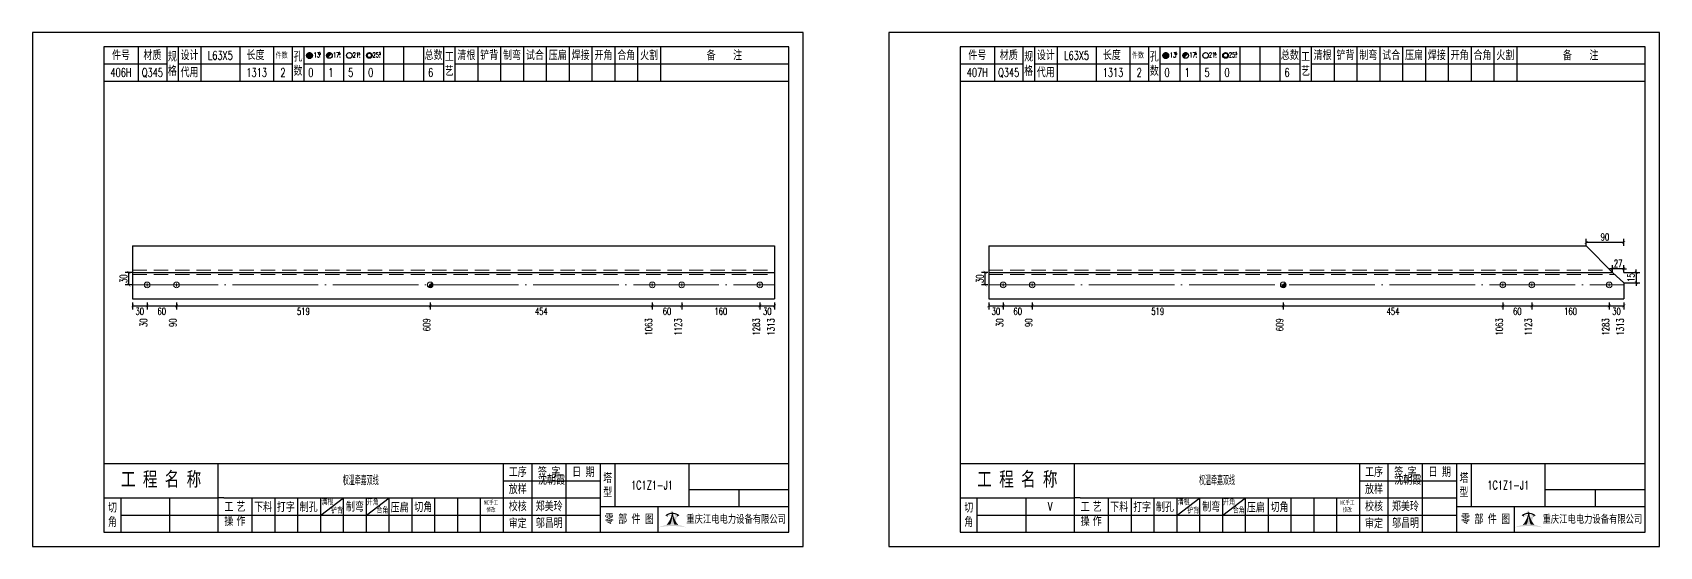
# Model space of a CAD drawing. Header units: millimetres. Extents: x -524 to 9570, y -2481 to 180.
# Drawn here: x 1500 to 2070, y -1800 to -1620 of the extents above; entities that cross this region are included whole.
import ezdxf
from ezdxf.enums import TextEntityAlignment as Align

# ---------------------------------------------------------------- set-up
doc = ezdxf.new("R2010")
doc.units = ezdxf.units.MM
doc.header["$LTSCALE"] = 20
doc.header["$PDMODE"] = 1
doc.linetypes.add('DASHDOT2X', pattern=[1.75, 1.5, -0.125, 0, -0.125])
doc.linetypes.add('HIDDEN', pattern=[0.375, 0.25, -0.125])
for name, color, linetype, lineweight in [('1', 7, 'Continuous', 25), ('11', 1, 'Continuous', 13), ('2', 1, 'HIDDEN', 13), ('5', 7, 'Continuous', 13), ('7', 3, 'DASHDOT2X', 13)]:
    doc.layers.add(name, color=color, linetype=linetype, lineweight=lineweight)
doc.styles.get("Standard").update_dxf_attribs({"font": 'simplex', "width": 0.7, "bigfont": 'gbhzfs.shx'})
doc.styles.add('SYMBOL_TXT', font='txt.shx', dxfattribs={"width": 0.6})
doc.styles.add('TITLE_TXT', font='simplex.shx', dxfattribs={"width": 0.75, "height": 2.5, "bigfont": 'gbhzfs.shx'})
doc.dimstyles.new('dimStyle4', dxfattribs={"dimtxt": 2.5, "dimasz": 1, "dimexe": 1.25, "dimexo": 0, "dimgap": 0.63, "dimtad": 2, "dimzin": 0, "dimdsep": 46, "dimtxsty": 'standard', "dimblk": 'ARCHTICK', "dimblk1": 'ARCHTICK', "dimblk2": 'ARCHTICK', "dimcen": 0.09, "dimadec": 0, "dimazin": 0, "dimtfac": 1, "dimtdec": 1, "dimtix": 1, "dimtmove": 2, "dimatfit": 3, "dimfxl": 0, "dimtolj": 1, "dimtzin": 0, "dimarcsym": 0})
doc.dimstyles.get("Standard").update_dxf_attribs({"dimtxt": 2.5, "dimasz": 1, "dimexe": 1.25, "dimexo": 0, "dimgap": 0.63, "dimtad": 1, "dimzin": 0, "dimdsep": 46, "dimtxsty": 'standard', "dimblk": 'ARCHTICK', "dimblk1": 'ARCHTICK', "dimblk2": 'ARCHTICK', "dimcen": 0.09, "dimadec": 0, "dimazin": 0, "dimtfac": 1, "dimtdec": 1, "dimtix": 1, "dimtmove": 2, "dimatfit": 3, "dimfxl": 0, "dimtolj": 1, "dimtzin": 0, "dimarcsym": 0})
pattern_1 = [(0, (-3, 0), (0, 0.0125), [])]

# ---------------------------------------------------------------- blocks, each defined once
blk = doc.blocks.new('M12_HOLE')
h = blk.add_hatch()
h.set_pattern_fill('LINE', scale=0.1, style=0)
h.set_pattern_definition(pattern_1)
h.paths.add_polyline_path([(-5, 0, 1), (-1, 0, 1)])
at = {"color": 7}
blk.add_circle((-3, 0), 2, dxfattribs=at)
at = {"color": 7, "attachment_point": 1, "style": 'SYMBOL_TXT'}
for s, insert, char_height, width in [('13\\f??|b0|i0|c0|p54;.', (-0.1170648347537053, 2.110404609075999), 3.5, 5.707453662650948), ('5', (3.739322910876695, 2.264550918150206), 1.8, 2.930899999712656)]:
    blk.add_mtext(s, dxfattribs=dict(at, insert=insert, char_height=char_height, width=width))
blk = doc.blocks.new('M16_HOLE')
h = blk.add_hatch()
h.set_pattern_fill('LINE', scale=0.1, style=0)
h.set_pattern_definition(pattern_1)
h.paths.add_polyline_path([(-1.585786437626905, 1.414213562373095, 0.668178637919299), (-5, 0, 0.198912367379658), (-4.414213562373095, -1.414213562373095)])
at = {"color": 7}
blk.add_circle((-3, 0), 2, dxfattribs=at)
at = {"color": 7, "attachment_point": 1, "style": 'SYMBOL_TXT'}
for s, insert, char_height, width in [('17.', (-0.443935574240129, 2.13042063441452), 3.5, 6.3164), ('5', (3.564570640825252, 2.25180437378188), 1.8, 1.822)]:
    blk.add_mtext(s, dxfattribs=dict(at, insert=insert, char_height=char_height, width=width))
blk = doc.blocks.new('M20_HOLE')
at = {"color": 7}
blk.add_circle((-3, 0), 2, dxfattribs=at)
at = {"color": 7, "attachment_point": 1, "style": 'SYMBOL_TXT'}
for s, insert, char_height, width in [('21.', (-0.6868754558352066, 2.009036737063269), 3.5, 6.0735), ('5', (3.321630759230175, 2.009036737063269), 1.8, 1.4576)]:
    blk.add_mtext(s, dxfattribs=dict(at, insert=insert, char_height=char_height, width=width))
blk = doc.blocks.new('M24_HOLE')
at = {"color": 7}
for radius in [2, 1.5]:
    blk.add_circle((-3, 0), radius, dxfattribs=at)
at = {"color": 7, "attachment_point": 1, "style": 'SYMBOL_TXT'}
for s, insert, char_height, width in [('25.', (-0.6868754558352066, 2.13042063441452), 3.5, 2.4294), ('5', (3.928980201610216, 2.25180437378188), 1.8, 1.9435)]:
    blk.add_mtext(s, dxfattribs=dict(at, insert=insert, char_height=char_height, width=width))
blk = doc.blocks.new('A$C1E394B87')
for p, q in [((270, 180), (0, 180)), ((0, 180), (0, 0)), ((270, 0), (270, 180)), ((0, 0), (270, 0))]:
    blk.add_line(p, q)
blk = doc.blocks.new('JgCard')
h = blk.add_hatch(color=256)
edge = h.paths.add_edge_path()
edge.add_arc((223.8016524729837, -21.84717885384339), 29.00860721842082, 79.81716678233735, 89.27812697573944)
edge.add_arc((224.5325955616654, -21.84717885384339), 29.00860721842082, 90.72187302426055, 100.1828332176626)
edge.add_arc((224.0279874541857, -3.830853464385541), 11.50536553551401, 89.30709440376557, 113.6959925615352, ccw=False)
edge.add_arc((224.3062605804644, -3.830853464385541), 11.50536553551401, 66.30400743846491, 90.69290559623443, ccw=False)
edge = h.paths.add_edge_path()
edge.add_arc((233.0302112674253, 13.18449056462987), 8.873034629199061, 191.5208225546964, 219.6965150385776)
edge.add_arc((215.3040367672247, 13.18449056462987), 8.873034629199061, 320.3034849614224, 348.4791774453036)
edge.add_arc((214.0326012329333, 11.43447699248611), 10.13453382683302, 338.1301204334909, 359.9154198731663)
edge.add_arc((234.3016468017167, 11.43447699248611), 10.13453382683302, 180.0845801266699, 201.8698795665091)
edge.add_line((225.937925765641, 10.90576856469295), (225.6552856147136, 10.35609493506945))
edge.add_arc((224.1679533083088, 7.853493107532699), 3.957321353349253, 91.41975307934291, 127.4827228769255)
edge.add_arc((215.3040367672247, 13.18449056462987), 8.873034629199061, 351.0860103832611, 357.2867084751834)
edge.add_line((222.396322269009, 10.90576856469295), (222.6789624199364, 10.35609493506945))
edge.add_line((222.6789624199364, 10.35609493506945), (221.7697188924139, 10.86032854938844))
edge.add_line((225.6552856147136, 10.35609493506945), (226.5654915637542, 10.86086227359522))
edge.add_arc((224.2330238305049, 7.883670059543192), 3.536460377387214, 93.80567765797379, 121.2894356209631)
edge.add_arc((224.1012242041452, 7.883670059543192), 3.536460377387214, 58.7105643790368, 86.1943223420262)
edge.add_arc((224.1679533083088, 7.853493107532699), 3.957321353349253, 52.53023982105776, 88.60436076552203)
edge.add_arc((233.0302112674253, 13.18449056462987), 8.873034629199061, 182.7132915248167, 188.9137221835162)
edge.add_line((224.1671240173246, 11.44943760304955), (224.1671240173246, 11.41951638194644))
blk.add_hatch(color=256).paths.add_polyline_path([(224.1671240173246, 11.41951638190653, 0.09534363958971465), (224.8964730213393, 7.65936347788454, -0.02857973389665951), (226.2029576453306, 7.517096850535836, -0.1235627947319866), (224.3359488967444, 11.41233217421416, -0.1204986991669159), (225.937925765641, 10.90576856469295), (225.6552856147136, 10.35609493506945), (226.5654915637542, 10.86086227359522, 0.5402417223769541), (226.575360567148, 10.99431825130466, 0.158715983985349), (224.2643381876442, 11.80964050730302, -0.02706108524003999), (224.1671240173246, 12.76445731824299, -0.02706225299216489), (224.0699034296731, 11.80959959181416, 0.1586661026302013), (221.7598355252794, 10.99377351487396, 0.5401762534625951), (221.7697205382283, 10.86032763670437, -5.881062471050359e-06), (221.7697188924139, 10.86032854938844), (222.6789624199364, 10.35609493506945), (222.396322269009, 10.90576856469295, -0.1204986991669226), (223.9982991379056, 11.41233217421416, -0.1235627947319868), (222.1312903893195, 7.517096850535836, -0.0285797338966575), (223.4377750133108, 7.65936347788454, 0.09534363958971454)])
for p, q in [((265, 175), (25, 175)), ((25, 175), (25, 5)), ((37, 175), (37, 163)), ((47, 175), (47, 163)), ((51, 175), (51, 163)), ((59, 175), (59, 163)), ((72.61005959575064, 175), (72.61005959575061, 163)), ((84.43573710762382, 175), (84.43573710762382, 163)), ((91, 175), (91, 163)), ((95, 175), (95, 163)), ((102, 175), (102, 163)), ((109, 175), (109, 163)), ((116, 175), (116, 163)), ((123, 175), (123, 163)), ((130, 175), (130, 163)), ((137, 175), (137, 163)), ((144, 175), (144, 163)), ((148, 175), (148, 163)), ((156, 175), (156, 163)), ((164, 175), (164, 163)), ((172, 175), (172, 163)), ((180, 175), (180, 163)), ((188, 175), (188, 163)), ((196, 175), (196, 163)), ((204, 175), (204, 163)), ((212, 175), (212, 163)), ((220, 175), (220, 163)), ((265, 5), (265, 175)), ((25, 169), (47, 169)), ((51, 168.9999999999999), (91, 168.9999999999999)), ((95, 168.9999999999999), (144, 168.9999999999999)), ((148, 169), (265, 169)), ((25, 163), (265, 163)), ((25, 29), (265, 29)), ((65, 17), (65, 29)), ((165, 5), (165, 29)), ((175, 5), (175, 29)), ((187, 5), (187, 29)), ((199, 5), (199, 29)), ((204, 29), (204, 14)), ((230, 14), (230, 29)), ((165, 23), (199, 23)), ((230, 20), (265, 20)), ((247.5, 20), (247.5, 14)), ((25, 17), (65, 17)), ((31, 5), (31, 17)), ((48, 17), (48, 5)), ((65, 5), (65, 17)), ((67, 17), (65, 17)), ((67, 17), (165, 17)), ((77, 5), (77, 17)), ((85, 5), (85, 17)), ((93, 5), (93, 17)), ((101, 5), (101, 17)), ((101, 11), (109, 17)), ((109, 5), (109, 17)), ((117, 5), (117, 17)), ((117, 11), (125, 17)), ((125, 5), (125, 17)), ((133, 5), (133, 17)), ((141, 5), (141, 17)), ((149, 5), (149, 17)), ((157, 5), (157, 17)), ((165, 17), (199, 17)), ((199, 14), (265, 14)), ((219.0802760739607, 14), (219.0802760739607, 5)), ((31, 11), (65, 11)), ((65, 11), (165, 11)), ((165, 11), (199, 11)), ((25, 5), (265, 5))]:
    blk.add_line(p, q)
blk.add_lwpolyline([(96.0334779468642, 171.9855941999696, -1), (98.0334779468642, 171.9855941999696, -1)], format="xyb", close=True)
for p in [(65.8050297978753, 166), (145, 96)]:
    blk.add_point(p)
blk.add_blockref('A$C1E394B87', (0, 0))
at = {"xscale": 0.5, "yscale": 0.5, "zscale": 0.5}
for name, p in [('M12_HOLE', (98.5334779468642, 171.9855941999696)), ('M16_HOLE', (105.5, 171.9999999999999)), ('M20_HOLE', (112.5, 171.9999999999999)), ('M24_HOLE', (119.5, 171.9999999999999))]:
    blk.add_blockref(name, p, dxfattribs=at)
at = {"attachment_point": 5, "style": 'TITLE_TXT'}
for s, insert, char_height, width in [('{\\fSimHei|b0|i0|c134|p2;件号}', (31, 172), 3, 15), ('{\\fSimHei|b0|i0|c134|p2;材质}', (42, 172), 3, 8), ('{\\fSimHei|b0|i0|c134|p2;规格}', (49, 169), 3, 4), ('{\\fSimHei|b0|i0|c134|p2;设计}', (55, 171.9999999999999), 3, 8.000000000000014), ('{\\fSimHei|b0|i0|c134|p2;长度}', (78.11684221050325, 172.0531705390044), 3, 8), ('{\\fSimHei|b0|i0|c134|p2;件数}', (87.3041250533895, 171.9999999999999), 2, 8.8244), ('{\\fSimHei|b0|i0|c134|p2;孔数}', (93, 169), 3, 4), ('{\\fSimHei|b0|i0|c134|p2;总数}', (140.5, 171.9999999999999), 3, 7), ('{\\fSimHei|b0|i0|c134|p2;工\\P艺}', (146, 169), 3, 4), ('{\\fSimHei|b0|i0|c134|p2;清根}', (152, 172), 3, 8), ('{\\fSimHei|b0|i0|c134|p2;铲背}', (160, 172), 3, 8), ('{\\fSimHei|b0|i0|c134|p2;制弯}', (168, 172), 3, 8.000000000000028), ('{\\fSimHei|b0|i0|c134|p2;试合}', (176, 172), 3, 8), ('{\\fSimHei|b0|i0|c134|p2;压扁}', (184, 172), 3, 8), ('{\\fSimHei|b0|i0|c134|p2;焊接}', (192, 172), 3, 8), ('{\\fSimHei|b0|i0|c134|p2;开角}', (200, 172), 3, 8.000000000000057), ('{\\fSimHei|b0|i0|c134|p2;合角}', (208, 172), 3, 8), ('{\\fSimHei|b0|i0|c134|p2;火割}', (216, 172), 3, 8), ('{\\fSimHei|b0|i0|c134|p2;备    注}', (242.3967818627186, 171.9765054582008), 3, 22), ('{\\fSimHei|b0|i0|c134|p2;代用}', (55, 166), 3, 8), ('{\\fSimHei|b0|i0|c134|p2;工 程 名 称}', (45.04268864723963, 23.33842704880232), 5, 47.33333333333334), ('{\\fSimHei|b0|i0|c134|p2;工序}', (170, 26), 3, 10), ('{\\fSimHei|b0|i0|c134|p2;签 字}', (181, 26), 3, 12), ('{\\fSimHei|b0|i0|c134|p2;^I沈朝霞}', (181.0520504248258, 23.27747906449889), 3, 12), ('{\\fSimHei|b0|i0|c134|p2;日 期}', (193, 26), 3, 12), ('{\\fSimHei|b0|i0|c134|p2;塔\\P型}', (201.5, 21.5), 3, 5.000000000000028), ('{\\fSimHei|b0|i0|c134|p2;放样}', (170, 20), 3, 10), ('{\\fSimHei|b0|i0|c134|p2;切\\P角}', (28, 11), 3, 6.000000000000004), ('{\\fSimHei|b0|i0|c134|p2;工\\P操}', (68.78408056366106, 11.29930144135182), 3, 6.000000000000004), ('{\\fSimHei|b0|i0|c134|p2;艺\\P作}', (73.01340619218274, 11.29930144135182), 3, 6.000000000000004), ('{\\fSimHei|b0|i0|c134|p2;下料}', (80.74376492044746, 13.75191016783555), 3, 8), ('{\\fSimHei|b0|i0|c134|p2;打字}', (88.74376492044746, 13.75191016783555), 3, 8), ('{\\fSimHei|b0|i0|c134|p2;制孔}', (96.74376492044746, 13.75191016783555), 3, 8.000000000000028), ('{\\fSimHei|b0|i0|c134|p2;清根}', (103.3080888185272, 15.56254542211099), 2, 8), ('{\\fSimHei|b0|i0|c134|p2;铲背}', (106.6982872637203, 12.58010217278223), 2, 8), ('{\\fSimHei|b0|i0|c134|p2;制弯}', (112.9524832210667, 13.86807755023182), 3, 8.000000000000028), ('{\\fSimHei|b0|i0|c134|p2;开角}', (119.2123351337376, 15.54156681030855), 2, 8.000000000000057), ('{\\fSimHei|b0|i0|c134|p2;合角}', (122.601153766583, 12.67610618408509), 2, 8), ('{\\fSimHei|b0|i0|c134|p2;压扁}', (128.5896913500159, 13.56672241423536), 3, 8), ('{\\fSimHei|b0|i0|c134|p2;切角}', (136.8970089545677, 13.6938446517654), 3, 8), ('{\\fSimHei|b0|i0|c134|p2;NC手工修改}', (160.6311373906198, 14.05820252967675), 1.5, 6.204069777279955), ('{\\fSimHei|b0|i0|c134|p2;校核}', (170, 14), 3, 10.00000000000003), ('{\\fSimHei|b0|i0|c134|p2;郑美玲}', (181, 14), 3, 12), ('{\\fSimHei|b0|i0|c134|p2;零 部 件 图}', (209.0827348158753, 9.5), 3, 30.76131175444226), ('{\\fSimHei|b0|i0|c134|p2;重庆江电电力设备有限公司}', (246.5086378857131, 9.475432444103376), 2.772000000000001, 63.29400000000002), ('{\\fSimHei|b0|i0|c134|p2;审定}', (170, 8), 3, 10), ('{\\fSimHei|b0|i0|c134|p2;邬昌明}', (181.0428184060297, 8.12303372435349), 3, 12)]:
    blk.add_mtext(s, dxfattribs=dict(at, insert=insert, char_height=char_height, width=width))
blk = doc.blocks.new('M20')
for p, q in [((-0.5, 0), (0.5, 0)), ((0, -0.5), (0, 0.5))]:
    blk.add_line(p, q)
blk.add_circle((0, 0), 1)
blk = doc.blocks.new('M16')
for p, q in [((-0.7071067811865476, -0.7071067811865476), (0.7071067811865475, 0.7071067811865475)), ((-0.4, 4.898425415289509e-17), (0.4, 0)), ((2.449212707644755e-17, 0.4), (0, -0.4))]:
    blk.add_line(p, q)
blk.add_circle((0, 0), 1)
for centre, radius, end in [((0, 0), 0.8, 45.00000000000001), ((0, 0), 0.6, 45.00000000000001), ((0, 0), 0.4, 45.00000000000001), ((-5.551115123125783e-17, -5.551115123125783e-17), 0.2, 45)]:
    blk.add_arc(centre, radius, 225, end)
blk = doc.blocks.new('_ArchTick')
at = {"color": 0, "linetype": 'ByBlock', "const_width": 0.15}
blk.add_lwpolyline([(-0.5, -0.5), (0.5, 0.5)], dxfattribs=at)
blk = doc.blocks.new('*D1148')
at = {"layer": '11', "color": 0, "lineweight": -2}
for p, q in [((1535.000026605077, -1714.500012380202), (1535.000026605077, -1717.000012380202)), ((1540.140587445738, -1714.500012380202), (1540.140587445738, -1717.000012380202)), ((1535.000026605077, -1715.750012380202), (1540.140587445738, -1715.750012380202))]:
    blk.add_line(p, q, dxfattribs=at)
at = {"layer": 'Defpoints', "color": 0}
for p in [(1535.000026605077, -1714.500012380202), (1540.140587445738, -1714.500012380202), (1540.140587445738, -1715.750012380202)]:
    blk.add_point(p, dxfattribs=at)
at = {"layer": '11', "color": 0, "lineweight": -2, "rotation": 180}
blk.add_blockref('_ArchTick', (1535.000026605077, -1715.750012380202), dxfattribs=at)
at = {"layer": '11', "color": 0, "lineweight": -2}
blk.add_blockref('_ArchTick', (1540.140587445738, -1715.750012380202), dxfattribs=at)
at = {"layer": '11', "color": 0, "insert": (1537.570307025408, -1717.630012380202), "char_height": 2.5, "attachment_point": 5}
blk.add_mtext('\\A1;30', dxfattribs=at)
blk = doc.blocks.new('*D1149')
at = {"layer": '11', "color": 0, "lineweight": -2}
for p, q in [((1540.140587445738, -1714.500012380202), (1540.140587445738, -1717.000012380202)), ((1550.421709127058, -1714.500012380202), (1550.421709127058, -1717.000012380202)), ((1540.140587445738, -1715.750012380202), (1550.421709127058, -1715.750012380202))]:
    blk.add_line(p, q, dxfattribs=at)
at = {"layer": 'Defpoints', "color": 0}
for p in [(1540.140587445738, -1714.500012380202), (1550.421709127058, -1714.500012380202), (1550.421709127058, -1715.750012380202)]:
    blk.add_point(p, dxfattribs=at)
at = {"layer": '11', "color": 0, "lineweight": -2, "rotation": 180}
blk.add_blockref('_ArchTick', (1540.140587445738, -1715.750012380202), dxfattribs=at)
at = {"layer": '11', "color": 0, "lineweight": -2}
blk.add_blockref('_ArchTick', (1550.421709127058, -1715.750012380202), dxfattribs=at)
at = {"layer": '11', "color": 0, "insert": (1545.281148286398, -1717.630012380202), "char_height": 2.5, "attachment_point": 5}
blk.add_mtext('\\A1;60', dxfattribs=at)
blk = doc.blocks.new('*D1150')
at = {"layer": '11', "color": 0, "lineweight": -2}
for p, q in [((1550.421709127058, -1714.500012380202), (1550.421709127058, -1717.000012380202)), ((1639.35341167048, -1714.500012380202), (1639.35341167048, -1717.000012380202)), ((1550.421709127058, -1715.750012380202), (1639.35341167048, -1715.750012380202))]:
    blk.add_line(p, q, dxfattribs=at)
at = {"layer": 'Defpoints', "color": 0}
for p in [(1550.421709127058, -1714.500012380202), (1639.35341167048, -1714.500012380202), (1639.35341167048, -1715.750012380202)]:
    blk.add_point(p, dxfattribs=at)
at = {"layer": '11', "color": 0, "lineweight": -2, "rotation": 180}
blk.add_blockref('_ArchTick', (1550.421709127058, -1715.750012380202), dxfattribs=at)
at = {"layer": '11', "color": 0, "lineweight": -2}
blk.add_blockref('_ArchTick', (1639.35341167048, -1715.750012380202), dxfattribs=at)
at = {"layer": '11', "color": 0, "insert": (1594.887560398769, -1717.630012380202), "char_height": 2.5, "attachment_point": 5}
blk.add_mtext('\\A1;519', dxfattribs=at)
blk = doc.blocks.new('*D1151')
at = {"layer": '11', "color": 0, "lineweight": -2}
for p, q in [((1639.35341167048, -1714.500012380202), (1639.35341167048, -1717.000012380202)), ((1717.147232392468, -1714.500012380202), (1717.147232392468, -1717.000012380202)), ((1639.35341167048, -1715.750012380202), (1717.147232392468, -1715.750012380202))]:
    blk.add_line(p, q, dxfattribs=at)
at = {"layer": 'Defpoints', "color": 0}
for p in [(1639.35341167048, -1714.500012380202), (1717.147232392468, -1714.500012380202), (1717.147232392468, -1715.750012380202)]:
    blk.add_point(p, dxfattribs=at)
at = {"layer": '11', "color": 0, "lineweight": -2, "rotation": 180}
blk.add_blockref('_ArchTick', (1639.35341167048, -1715.750012380202), dxfattribs=at)
at = {"layer": '11', "color": 0, "lineweight": -2}
blk.add_blockref('_ArchTick', (1717.147232392468, -1715.750012380202), dxfattribs=at)
at = {"layer": '11', "color": 0, "insert": (1678.250322031474, -1717.630012380202), "char_height": 2.5, "attachment_point": 5}
blk.add_mtext('\\A1;454', dxfattribs=at)
blk = doc.blocks.new('*D1152')
at = {"layer": '11', "color": 0, "lineweight": -2}
for p, q in [((1717.147232392468, -1714.500012380202), (1717.147232392468, -1717.000012380202)), ((1727.428354073789, -1714.500012380202), (1727.428354073789, -1717.000012380202)), ((1717.147232392468, -1715.750012380202), (1727.428354073789, -1715.750012380202))]:
    blk.add_line(p, q, dxfattribs=at)
at = {"layer": 'Defpoints', "color": 0}
for p in [(1717.147232392468, -1714.500012380202), (1727.428354073789, -1714.500012380202), (1727.428354073789, -1715.750012380202)]:
    blk.add_point(p, dxfattribs=at)
at = {"layer": '11', "color": 0, "lineweight": -2, "rotation": 180}
blk.add_blockref('_ArchTick', (1717.147232392468, -1715.750012380202), dxfattribs=at)
at = {"layer": '11', "color": 0, "lineweight": -2}
blk.add_blockref('_ArchTick', (1727.428354073789, -1715.750012380202), dxfattribs=at)
at = {"layer": '11', "color": 0, "insert": (1722.287793233128, -1717.630012380202), "char_height": 2.5, "attachment_point": 5}
blk.add_mtext('\\A1;60', dxfattribs=at)
blk = doc.blocks.new('*D1153')
at = {"layer": '11', "color": 0, "lineweight": -2}
for p, q in [((1727.428354073789, -1714.500012380202), (1727.428354073789, -1717.000012380202)), ((1754.844678557311, -1714.500012380202), (1754.844678557311, -1717.000012380202)), ((1727.428354073789, -1715.750012380202), (1754.844678557311, -1715.750012380202))]:
    blk.add_line(p, q, dxfattribs=at)
at = {"layer": 'Defpoints', "color": 0}
for p in [(1727.428354073789, -1714.500012380202), (1754.844678557311, -1714.500012380202), (1754.844678557311, -1715.750012380202)]:
    blk.add_point(p, dxfattribs=at)
at = {"layer": '11', "color": 0, "lineweight": -2, "rotation": 180}
blk.add_blockref('_ArchTick', (1727.428354073789, -1715.750012380202), dxfattribs=at)
at = {"layer": '11', "color": 0, "lineweight": -2}
blk.add_blockref('_ArchTick', (1754.844678557311, -1715.750012380202), dxfattribs=at)
at = {"layer": '11', "color": 0, "insert": (1741.13651631555, -1717.630012380202), "char_height": 2.5, "attachment_point": 5}
blk.add_mtext('\\A1;160', dxfattribs=at)
blk = doc.blocks.new('*D1154')
at = {"layer": '11', "color": 0, "lineweight": -2}
for p, q in [((1754.844678557311, -1714.500012380202), (1754.844678557311, -1717.000012380202)), ((1760.000026605077, -1714.500012380202), (1760.000026605077, -1717.000012380202)), ((1754.844678557311, -1715.750012380202), (1760.000026605077, -1715.750012380202))]:
    blk.add_line(p, q, dxfattribs=at)
at = {"layer": 'Defpoints', "color": 0}
for p in [(1754.844678557311, -1714.500012380202), (1760.000026605077, -1714.500012380202), (1760.000026605077, -1715.750012380202)]:
    blk.add_point(p, dxfattribs=at)
at = {"layer": '11', "color": 0, "lineweight": -2, "rotation": 180}
blk.add_blockref('_ArchTick', (1754.844678557311, -1715.750012380202), dxfattribs=at)
at = {"layer": '11', "color": 0, "lineweight": -2}
blk.add_blockref('_ArchTick', (1760.000026605077, -1715.750012380202), dxfattribs=at)
at = {"layer": '11', "color": 0, "insert": (1757.422352581194, -1717.630012380202), "char_height": 2.5, "attachment_point": 5}
blk.add_mtext('\\A1;30', dxfattribs=at)
blk = doc.blocks.new('*D1156')
at = {"layer": '11', "color": 0, "lineweight": -2}
for p, q in [((1835.000026605077, -1714.500012380202), (1835.000026605077, -1717.000012380202)), ((1840.083516051724, -1714.500012380202), (1840.083516051724, -1717.000012380202)), ((1835.000026605077, -1715.750012380202), (1840.083516051724, -1715.750012380202))]:
    blk.add_line(p, q, dxfattribs=at)
at = {"layer": 'Defpoints', "color": 0}
for p in [(1835.000026605077, -1714.500012380202), (1840.083516051724, -1714.500012380202), (1840.083516051724, -1715.750012380202)]:
    blk.add_point(p, dxfattribs=at)
at = {"layer": '11', "color": 0, "lineweight": -2, "rotation": 180}
blk.add_blockref('_ArchTick', (1835.000026605077, -1715.750012380202), dxfattribs=at)
at = {"layer": '11', "color": 0, "lineweight": -2}
blk.add_blockref('_ArchTick', (1840.083516051724, -1715.750012380202), dxfattribs=at)
at = {"layer": '11', "color": 0, "insert": (1837.541771328401, -1717.630012380202), "char_height": 2.5, "attachment_point": 5}
blk.add_mtext('\\A1;30', dxfattribs=at)
blk = doc.blocks.new('*D1157')
at = {"layer": '11', "color": 0, "lineweight": -2}
for p, q in [((1840.083516051724, -1714.500012380202), (1840.083516051724, -1717.000012380202)), ((1850.250494945019, -1714.500012380202), (1850.250494945019, -1717.000012380202)), ((1840.083516051724, -1715.750012380202), (1850.250494945019, -1715.750012380202))]:
    blk.add_line(p, q, dxfattribs=at)
at = {"layer": 'Defpoints', "color": 0}
for p in [(1840.083516051724, -1714.500012380202), (1850.250494945019, -1714.500012380202), (1850.250494945019, -1715.750012380202)]:
    blk.add_point(p, dxfattribs=at)
at = {"layer": '11', "color": 0, "lineweight": -2, "rotation": 180}
blk.add_blockref('_ArchTick', (1840.083516051724, -1715.750012380202), dxfattribs=at)
at = {"layer": '11', "color": 0, "lineweight": -2}
blk.add_blockref('_ArchTick', (1850.250494945019, -1715.750012380202), dxfattribs=at)
at = {"layer": '11', "color": 0, "insert": (1845.167005498372, -1717.630012380202), "char_height": 2.5, "attachment_point": 5}
blk.add_mtext('\\A1;60', dxfattribs=at)
blk = doc.blocks.new('*D1158')
at = {"layer": '11', "color": 0, "lineweight": -2}
for p, q in [((1850.250494945019, -1714.500012380202), (1850.250494945019, -1717.000012380202)), ((1938.194862372009, -1714.500012380202), (1938.194862372009, -1717.000012380202)), ((1850.250494945019, -1715.750012380202), (1938.194862372009, -1715.750012380202))]:
    blk.add_line(p, q, dxfattribs=at)
at = {"layer": 'Defpoints', "color": 0}
for p in [(1850.250494945019, -1714.500012380202), (1938.194862372009, -1714.500012380202), (1938.194862372009, -1715.750012380202)]:
    blk.add_point(p, dxfattribs=at)
at = {"layer": '11', "color": 0, "lineweight": -2, "rotation": 180}
blk.add_blockref('_ArchTick', (1850.250494945019, -1715.750012380202), dxfattribs=at)
at = {"layer": '11', "color": 0, "lineweight": -2}
blk.add_blockref('_ArchTick', (1938.194862372009, -1715.750012380202), dxfattribs=at)
at = {"layer": '11', "color": 0, "insert": (1894.222678658514, -1717.630012380202), "char_height": 2.5, "attachment_point": 5}
blk.add_mtext('\\A1;519', dxfattribs=at)
blk = doc.blocks.new('*D1159')
at = {"layer": '11', "color": 0, "lineweight": -2}
for p, q in [((1938.194862372009, -1714.500012380202), (1938.194862372009, -1717.000012380202)), ((2015.125002664598, -1714.500012380202), (2015.125002664598, -1717.000012380202)), ((1938.194862372009, -1715.750012380202), (2015.125002664598, -1715.750012380202))]:
    blk.add_line(p, q, dxfattribs=at)
at = {"layer": 'Defpoints', "color": 0}
for p in [(1938.194862372009, -1714.500012380202), (2015.125002664598, -1714.500012380202), (2015.125002664598, -1715.750012380202)]:
    blk.add_point(p, dxfattribs=at)
at = {"layer": '11', "color": 0, "lineweight": -2, "rotation": 180}
blk.add_blockref('_ArchTick', (1938.194862372009, -1715.750012380202), dxfattribs=at)
at = {"layer": '11', "color": 0, "lineweight": -2}
blk.add_blockref('_ArchTick', (2015.125002664598, -1715.750012380202), dxfattribs=at)
at = {"layer": '11', "color": 0, "insert": (1976.659932518303, -1717.630012380202), "char_height": 2.5, "attachment_point": 5}
blk.add_mtext('\\A1;454', dxfattribs=at)
blk = doc.blocks.new('*D1160')
at = {"layer": '11', "color": 0, "lineweight": -2}
for p, q in [((2015.125002664598, -1714.500012380202), (2015.125002664598, -1717.000012380202)), ((2025.291981557893, -1714.500012380202), (2025.291981557893, -1717.000012380202)), ((2015.125002664598, -1715.750012380202), (2025.291981557893, -1715.750012380202))]:
    blk.add_line(p, q, dxfattribs=at)
at = {"layer": 'Defpoints', "color": 0}
for p in [(2015.125002664598, -1714.500012380202), (2025.291981557893, -1714.500012380202), (2025.291981557893, -1715.750012380202)]:
    blk.add_point(p, dxfattribs=at)
at = {"layer": '11', "color": 0, "lineweight": -2, "rotation": 180}
blk.add_blockref('_ArchTick', (2015.125002664598, -1715.750012380202), dxfattribs=at)
at = {"layer": '11', "color": 0, "lineweight": -2}
blk.add_blockref('_ArchTick', (2025.291981557893, -1715.750012380202), dxfattribs=at)
at = {"layer": '11', "color": 0, "insert": (2020.208492111246, -1717.630012380202), "char_height": 2.5, "attachment_point": 5}
blk.add_mtext('\\A1;60', dxfattribs=at)
blk = doc.blocks.new('*D1161')
at = {"layer": '11', "color": 0, "lineweight": -2}
for p, q in [((2025.291981557893, -1714.500012380202), (2025.291981557893, -1717.000012380202)), ((2052.403925273342, -1714.500012380202), (2052.403925273342, -1717.000012380202)), ((2025.291981557893, -1715.750012380202), (2052.403925273342, -1715.750012380202))]:
    blk.add_line(p, q, dxfattribs=at)
at = {"layer": 'Defpoints', "color": 0}
for p in [(2025.291981557893, -1714.500012380202), (2052.403925273342, -1714.500012380202), (2052.403925273342, -1715.750012380202)]:
    blk.add_point(p, dxfattribs=at)
at = {"layer": '11', "color": 0, "lineweight": -2, "rotation": 180}
blk.add_blockref('_ArchTick', (2025.291981557893, -1715.750012380202), dxfattribs=at)
at = {"layer": '11', "color": 0, "lineweight": -2}
blk.add_blockref('_ArchTick', (2052.403925273342, -1715.750012380202), dxfattribs=at)
at = {"layer": '11', "color": 0, "insert": (2038.847953415618, -1717.630012380202), "char_height": 2.5, "attachment_point": 5}
blk.add_mtext('\\A1;160', dxfattribs=at)
blk = doc.blocks.new('*D1162')
at = {"layer": '11', "color": 0, "lineweight": -2}
for p, q in [((2052.403925273342, -1714.500012380202), (2052.403925273342, -1717.000012380202)), ((2057.500026605077, -1714.500012380202), (2057.500026605077, -1717.000012380202)), ((2052.403925273342, -1715.750012380202), (2057.500026605077, -1715.750012380202))]:
    blk.add_line(p, q, dxfattribs=at)
at = {"layer": 'Defpoints', "color": 0}
for p in [(2052.403925273342, -1714.500012380202), (2057.500026605077, -1714.500012380202), (2057.500026605077, -1715.750012380202)]:
    blk.add_point(p, dxfattribs=at)
at = {"layer": '11', "color": 0, "lineweight": -2, "rotation": 180}
blk.add_blockref('_ArchTick', (2052.403925273342, -1715.750012380202), dxfattribs=at)
at = {"layer": '11', "color": 0, "lineweight": -2}
blk.add_blockref('_ArchTick', (2057.500026605077, -1715.750012380202), dxfattribs=at)
at = {"layer": '11', "color": 0, "insert": (2054.95197593921, -1717.630012380202), "char_height": 2.5, "attachment_point": 5}
blk.add_mtext('\\A1;30', dxfattribs=at)
blk = doc.blocks.new('*D1163')
at = {"layer": '11', "color": 0, "lineweight": -2}
for p, q in [((2044.285740890791, -1694.750012380202), (2044.285740890791, -1692.250012380202)), ((2057.500026605077, -1694.750012380202), (2057.500026605077, -1692.250012380202)), ((2057.500026605077, -1693.500012380202), (2044.285740890791, -1693.500012380202))]:
    blk.add_line(p, q, dxfattribs=at)
at = {"layer": 'Defpoints', "color": 0}
for p in [(2044.285740890791, -1693.500012380202), (2044.285740890791, -1694.750012380202), (2057.500026605077, -1694.750012380202)]:
    blk.add_point(p, dxfattribs=at)
at = {"layer": '11', "color": 0, "lineweight": -2, "rotation": 180}
blk.add_blockref('_ArchTick', (2044.285740890791, -1693.500012380202), dxfattribs=at)
at = {"layer": '11', "color": 0, "lineweight": -2}
blk.add_blockref('_ArchTick', (2057.500026605077, -1693.500012380202), dxfattribs=at)
at = {"layer": '11', "color": 0, "insert": (2050.892883747934, -1691.620012380202), "char_height": 2.5, "attachment_point": 5}
blk.add_mtext('\\A1;90', dxfattribs=at)
blk = doc.blocks.new('*D1164')
at = {"layer": '11', "color": 0, "lineweight": -2}
for p, q in [((2053.535740890791, -1702.750012380202), (2052.535740890791, -1702.750012380202)), ((2053.535740890791, -1704.000012380202), (2053.535740890791, -1701.500012380202)), ((2057.500026605077, -1702.750012380202), (2053.535740890791, -1702.750012380202)), ((2057.500026605077, -1704.000012380202), (2057.500026605077, -1701.500012380202)), ((2057.500026605077, -1702.750012380202), (2058.500026605077, -1702.750012380202))]:
    blk.add_line(p, q, dxfattribs=at)
at = {"layer": 'Defpoints', "color": 0}
for p in [(2053.535740890791, -1702.750012380202), (2053.535740890791, -1704.000012380202), (2057.500026605077, -1704.000012380202)]:
    blk.add_point(p, dxfattribs=at)
at = {"layer": '11', "color": 0, "lineweight": -2}
blk.add_blockref('_ArchTick', (2053.535740890791, -1702.750012380202), dxfattribs=at)
at = {"layer": '11', "color": 0, "lineweight": -2, "rotation": 180}
blk.add_blockref('_ArchTick', (2057.500026605077, -1702.750012380202), dxfattribs=at)
at = {"layer": '11', "color": 0, "insert": (2055.517883747934, -1700.870012380202), "char_height": 2.5, "attachment_point": 5}
blk.add_mtext('\\A1;27', dxfattribs=at)
blk = doc.blocks.new('*D1165')
at = {"layer": '11', "color": 0, "lineweight": -2}
for p, q in [((2057.500026605077, -1704.000012380202), (2063.125026605077, -1704.000012380202)), ((2061.875026605077, -1704.000012380202), (2061.875026605077, -1703.000012380202)), ((2061.875026605077, -1704.000012380202), (2061.875026605077, -1707.670647300837)), ((2057.500026605077, -1707.670647300837), (2063.125026605077, -1707.670647300837)), ((2061.875026605077, -1707.670647300837), (2061.875026605077, -1708.670647300837))]:
    blk.add_line(p, q, dxfattribs=at)
at = {"layer": 'Defpoints', "color": 0}
for p in [(2057.500026605077, -1704.000012380202), (2057.500026605077, -1707.670647300837), (2061.875026605077, -1707.670647300837)]:
    blk.add_point(p, dxfattribs=at)
at = {"layer": '11', "color": 0, "lineweight": -2}
for p, rotation in [((2061.875026605077, -1704.000012380202), 270), ((2061.875026605077, -1707.670647300837), 90)]:
    blk.add_blockref('_ArchTick', p, dxfattribs=dict(at, rotation=rotation))
at = {"layer": '11', "color": 0, "insert": (2059.995026605078, -1705.835329840519), "char_height": 2.5, "attachment_point": 5, "rotation": 90}
blk.add_mtext('\\A1;15', dxfattribs=at)

msp = doc.modelspace()

# ---------------------------------------------------------------- linework, layer by layer
at = {"layer": '1'}
for p, q in [((1535.000026605077, -1694.750012380202), (1535.000026605077, -1713.250012380202)), ((1535.000026605077, -1694.750012380202), (1760.000026605077, -1694.750012380202)), ((1760.000026605077, -1694.750012380202), (1760.000026605077, -1713.250012380202)), ((1835.000026605077, -1694.750012380202), (1835.000026605077, -1713.250012380202)), ((1835.000026605077, -1694.750012380202), (2044.285740890791, -1694.750012380202)), ((2044.285740890791, -1694.750012380202), (2053.535740890791, -1704.000012380202)), ((1535.000026605077, -1704.000012380202), (1760.000026605077, -1704.000012380202)), ((1835.000026605077, -1704.000012380202), (2053.535740890791, -1704.000012380202)), ((2053.535740890791, -1704.000012380202), (2057.500026605077, -1707.670647300837)), ((2057.500026605077, -1707.670647300837), (2057.500026605077, -1713.250012380202)), ((1535.000026605077, -1713.250012380202), (1760.000026605077, -1713.250012380202)), ((1835.000026605077, -1713.250012380202), (2057.500026605077, -1713.250012380202))]:
    msp.add_line(p, q, dxfattribs=at)
at = {"layer": '2'}
for p, q in [((1535.000026605077, -1703.265885396075), (1760.000026605077, -1703.265885396075)), ((1835.000026605077, -1703.265885396075), (2052.801613906664, -1703.265885396075)), ((1535.000026605077, -1704.734139364329), (1760.000026605077, -1704.734139364329)), ((1835.000026605077, -1704.734139364329), (2054.328598033648, -1704.734139364329))]:
    msp.add_line(p, q, dxfattribs=at)
at = {"layer": '7'}
for p, q in [((1535.000026605077, -1708.404774284964), (1759.844678557311, -1708.404774284964)), ((1835.000026605077, -1708.404774284964), (2057.403925273342, -1708.404774284964))]:
    msp.add_line(p, q, dxfattribs=at)

# ---------------------------------------------------------------- block references
at = {"layer": '1'}
for p in [(1500.000026605077, -1800.000012380202), (1800.000026605077, -1800.000012380202)]:
    msp.add_blockref('JgCard', p, dxfattribs=at)
at = {"layer": '5'}
for name, p in [('M20', (1540.140587445738, -1708.404774284964)), ('M20', (1550.421709127058, -1708.404774284964)), ('M16', (1639.35341167048, -1708.404774284964)), ('M20', (1717.147232392468, -1708.404774284964)), ('M20', (1727.428354073789, -1708.404774284964)), ('M20', (1754.844678557311, -1708.404774284964)), ('M20', (1840.083516051724, -1708.404774284964)), ('M20', (1850.250494945019, -1708.404774284964)), ('M16', (1938.194862372009, -1708.404774284964)), ('M20', (2015.125002664598, -1708.404774284964)), ('M20', (2025.291981557893, -1708.404774284964)), ('M20', (2052.403925273342, -1708.404774284964))]:
    msp.add_blockref(name, p, dxfattribs=at)

# ---------------------------------------------------------------- texts
at = {"layer": '1', "width": 0.7}
for s, p in [('L63X5', (1565.805056402955, -1628.000012380202)), ('L63X5', (1865.805056402955, -1628.000012380202)), ('406H', (1531.000026605077, -1634.000012380202)), ('Q345', (1542.000026605077, -1634.000012380202)), ('1313', (1578.522924956764, -1634.000012380202)), ('2', (1587.71789515889, -1634.000012380202)), ('0', (1597.500026605077, -1634.000012380202)), ('1', (1604.500026605077, -1634.000012380202)), ('5', (1611.500026605077, -1634.000012380202)), ('0', (1618.500026605077, -1634.000012380202)), ('6', (1639.500026605077, -1634.000012380202)), ('407H', (1831.000026605077, -1634.000012380202)), ('Q345', (1842.000026605077, -1634.000012380202)), ('1313', (1878.522924956764, -1634.000012380202)), ('2', (1887.71789515889, -1634.000012380202)), ('0', (1897.500026605077, -1634.000012380202)), ('1', (1904.500026605077, -1634.000012380202)), ('5', (1911.500026605077, -1634.000012380202)), ('0', (1918.500026605077, -1634.000012380202)), ('6', (1939.500026605077, -1634.000012380202)), ('权温牵嘉双线', (1615.000026605077, -1777.000012380202)), ('1C1Z1-J1', (1717.000026605077, -1778.500012380202)), ('权温牵嘉双线', (1915.000026605077, -1777.000012380202)), ('1C1Z1-J1', (2017.000026605077, -1778.500012380202)), ('V', (1856.500026605077, -1786.000012380202))]:
    msp.add_text(s, height=3, dxfattribs=at).set_placement(p, align=Align.MIDDLE_CENTER)
for s, p in [('30', (1540.140587445738, -1720.125012380202)), ('90', (1550.421709127058, -1720.125012380202)), ('609', (1639.35341167048, -1720.125012380202)), ('1063', (1717.147232392468, -1720.125012380202)), ('1123', (1727.428354073789, -1720.125012380202)), ('1283', (1754.844678557311, -1720.125012380202)), ('1313', (1760.000026605077, -1720.125012380202)), ('30', (1840.083516051724, -1720.125012380202)), ('90', (1850.250494945019, -1720.125012380202)), ('609', (1938.194862372009, -1720.125012380202)), ('1063', (2015.125002664598, -1720.125012380202)), ('1123', (2025.291981557893, -1720.125012380202)), ('1283', (2052.403925273342, -1720.125012380202)), ('1313', (2057.500026605077, -1720.125012380202))]:
    msp.add_text(s, height=2.5, rotation=90, dxfattribs=at).set_placement(p, align=Align.RIGHT)

# ---------------------------------------------------------------- dimensions: what is measured, and where the dimension line sits
at = {"layer": '1'}
for base, p1, p2 in [((1533.750026605077, -1704.000012380202), (1534.750026605077, -1708.404774284964), (1534.750026605077, -1704.000012380202)), ((1833.750026605077, -1704.000012380202), (1834.750026605077, -1708.404774284964), (1834.750026605077, -1704.000012380202))]:
    msp.add_linear_dim(base=base, p1=p1, p2=p2, angle=90, text='30', dimstyle='standard', override={"dimtxt": 2.5}, dxfattribs=at).render()
at = {"layer": '11'}
for base, p1, p2, text, dimstyle, picture, middle in [((2044.285740890791, -1693.500012380202), (2057.500026605077, -1694.750012380202), (2044.285740890791, -1694.750012380202), '90', 'standard', '*D1163', (2050.892883747934, -1691.620012380202)), ((2053.535740890791, -1702.750012380202), (2057.500026605077, -1704.000012380202), (2053.535740890791, -1704.000012380202), '27', 'standard', '*D1164', (2055.517883747934, -1700.870012380202)), ((1540.140587445738, -1715.750012380202), (1535.000026605077, -1714.500012380202), (1540.140587445738, -1714.500012380202), '30', 'dimStyle4', '*D1148', (1537.570307025408, -1717.630012380202)), ((1550.421709127058, -1715.750012380202), (1540.140587445738, -1714.500012380202), (1550.421709127058, -1714.500012380202), '60', 'dimStyle4', '*D1149', (1545.281148286398, -1717.630012380202)), ((1639.35341167048, -1715.750012380202), (1550.421709127058, -1714.500012380202), (1639.35341167048, -1714.500012380202), '519', 'dimStyle4', '*D1150', (1594.887560398769, -1717.630012380202)), ((1717.147232392468, -1715.750012380202), (1639.35341167048, -1714.500012380202), (1717.147232392468, -1714.500012380202), '454', 'dimStyle4', '*D1151', (1678.250322031474, -1717.630012380202)), ((1727.428354073789, -1715.750012380202), (1717.147232392468, -1714.500012380202), (1727.428354073789, -1714.500012380202), '60', 'dimStyle4', '*D1152', (1722.287793233128, -1717.630012380202)), ((1754.844678557311, -1715.750012380202), (1727.428354073789, -1714.500012380202), (1754.844678557311, -1714.500012380202), '160', 'dimStyle4', '*D1153', (1741.13651631555, -1717.630012380202)), ((1760.000026605077, -1715.750012380202), (1754.844678557311, -1714.500012380202), (1760.000026605077, -1714.500012380202), '30', 'dimStyle4', '*D1154', (1757.422352581194, -1717.630012380202)), ((1840.083516051724, -1715.750012380202), (1835.000026605077, -1714.500012380202), (1840.083516051724, -1714.500012380202), '30', 'dimStyle4', '*D1156', (1837.541771328401, -1717.630012380202)), ((1850.250494945019, -1715.750012380202), (1840.083516051724, -1714.500012380202), (1850.250494945019, -1714.500012380202), '60', 'dimStyle4', '*D1157', (1845.167005498372, -1717.630012380202)), ((1938.194862372009, -1715.750012380202), (1850.250494945019, -1714.500012380202), (1938.194862372009, -1714.500012380202), '519', 'dimStyle4', '*D1158', (1894.222678658514, -1717.630012380202)), ((2015.125002664598, -1715.750012380202), (1938.194862372009, -1714.500012380202), (2015.125002664598, -1714.500012380202), '454', 'dimStyle4', '*D1159', (1976.659932518303, -1717.630012380202)), ((2025.291981557893, -1715.750012380202), (2015.125002664598, -1714.500012380202), (2025.291981557893, -1714.500012380202), '60', 'dimStyle4', '*D1160', (2020.208492111246, -1717.630012380202)), ((2052.403925273342, -1715.750012380202), (2025.291981557893, -1714.500012380202), (2052.403925273342, -1714.500012380202), '160', 'dimStyle4', '*D1161', (2038.847953415618, -1717.630012380202)), ((2057.500026605077, -1715.750012380202), (2052.403925273342, -1714.500012380202), (2057.500026605077, -1714.500012380202), '30', 'dimStyle4', '*D1162', (2054.95197593921, -1717.630012380202))]:
    dim = msp.add_linear_dim(base=base, p1=p1, p2=p2, text=text, dimstyle=dimstyle, override={"dimtxt": 2.5}, dxfattribs=at)
    dim.commit()
    dim.dimension.update_dxf_attribs({"geometry": picture, "text_midpoint": middle})
dim = msp.add_linear_dim(base=(2061.875026605077, -1707.670647300837), p1=(2057.500026605077, -1704.000012380202), p2=(2057.500026605077, -1707.670647300837), angle=90, text='15', dimstyle='standard', override={"dimtxt": 2.5}, dxfattribs=at)
dim.commit()
dim.dimension.update_dxf_attribs({"geometry": '*D1165', "text_midpoint": (2059.995026605078, -1705.835329840519)})

doc.saveas('drawing.dxf')
